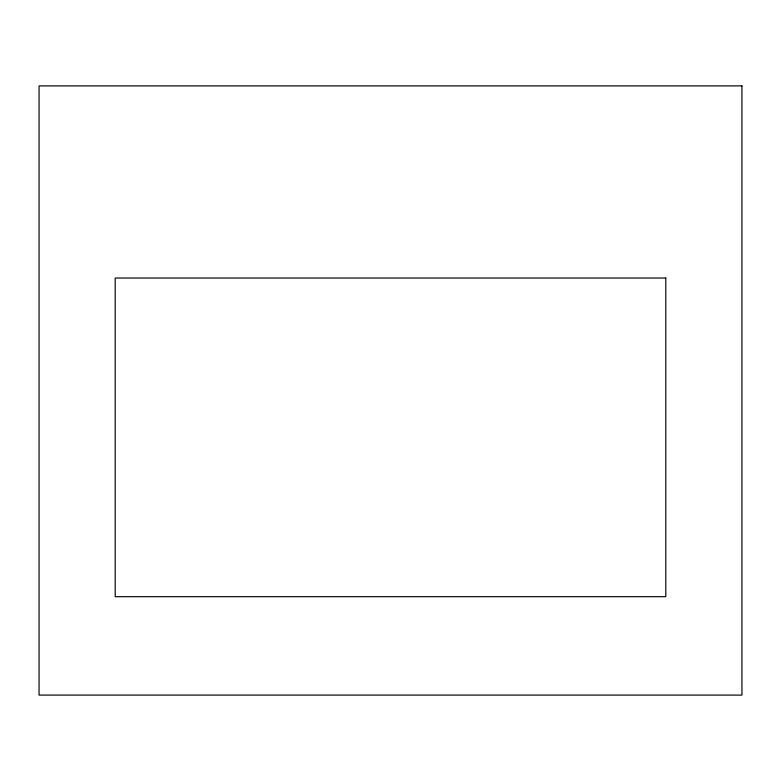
<?xml version="1.0" encoding="UTF-8"?>
<svg xmlns="http://www.w3.org/2000/svg" width="781" height="781" viewBox="0 0 781 781"><rect width="100%" height="100%" fill="white"/><g stroke="black" fill="none" stroke-linecap="round" stroke-linejoin="round"><path stroke-width="1.17" d="M741.95 85.91L39.05 85.91L39.05 695.09L741.95 695.09L741.95 85.91M665.803 278.036L115.197 278.036L115.197 596.684L665.803 596.684L665.803 278.036"/></g></svg>
